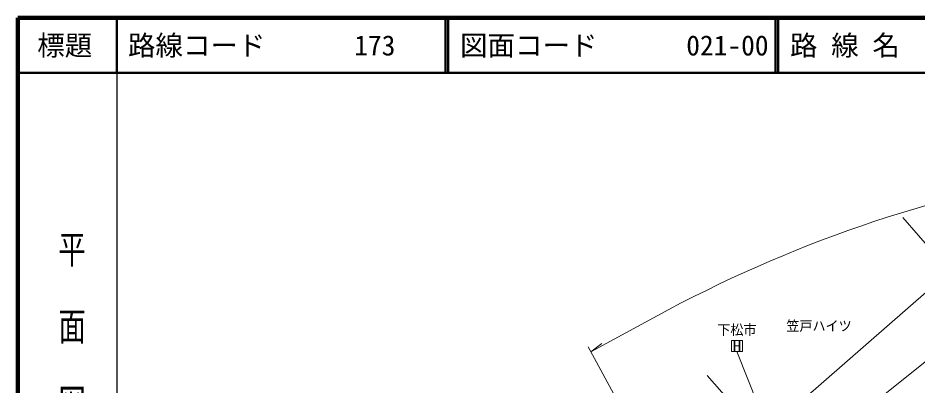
# Model space of a CAD drawing. Units: millimetres at full size, sheet at 1:1000; details may follow other scales. Extents: x 40000 to 680000, y 20000 to 380000.
# Drawn here: x 40000 to 203480, y 313179 to 380000 of the extents above; entities that cross this region are included whole.
import ezdxf
from ezdxf.enums import TextEntityAlignment as Align

# ---------------------------------------------------------------- set-up
doc = ezdxf.new("R2010")
doc.units = ezdxf.units.MM
doc.header["$LTSCALE"] = 1000
for name, color, linetype, lineweight in [('M-BGD', 7, 'Continuous', 13), ('M-BMK-HTXT', 7, 'Continuous', 13), ('M-STR-HTXT', 7, 'Continuous', 13), ('M-STR-STRC', 7, 'Continuous', 13), ('M-TTL', 2, 'Continuous', 140), ('M-TTL-BAND', 7, 'Continuous', 25), ('M-TTL-LINE', 7, 'Continuous', 50)]:
    doc.layers.add(name, color=color, linetype=linetype, lineweight=lineweight)
doc.layers.add('M-TTL-TXT', color=7, linetype='Continuous')
doc.styles.add('@ＭＳ ゴシック', font='')
doc.styles.add('ＭＳ ゴシック', font='')
doc.styles.get('@ＭＳ ゴシック').set_extended_font_data('@MS Gothic')
doc.styles.get('ＭＳ ゴシック').set_extended_font_data('MS Gothic')

msp = doc.modelspace()

# ---------------------------------------------------------------- linework, layer by layer
at = {"layer": 'M-BGD'}
for points in [[(165300, 314945), (175062, 303791), (209433, 333873), (200873, 343654)], [(165300, 314945), (175062, 303791), (209433, 333873), (200873, 343654)], [(208920, 320529), (197643, 311546), (186378, 305706), (173560, 298588)], [(208920, 320529), (197643, 311546), (186378, 305706), (173560, 298588)]]:
    msp.add_lwpolyline(points, dxfattribs=at)
at = {"layer": 'M-STR-HTXT'}
for p, q in [((158357, 326927), (144179, 319253)), ((158357, 326927), (144179, 319253)), ((144179, 319253), (146154, 320711)), ((144179, 319253), (146154, 320711)), ((160876, 288405), (143703, 320133)), ((160876, 288405), (143703, 320133)), ((181434, 292507), (170731, 319279)), ((181434, 292507), (170731, 319279))]:
    msp.add_line(p, q, dxfattribs=at)
msp.add_arc((273281, 110572), 244984, 80.08941, 117.97654, dxfattribs=at)
msp.add_arc((273281, 110572), 244984, 80.08941, 117.97654, dxfattribs=at)
at = {"layer": 'M-STR-STRC'}
msp.add_lwpolyline([(169731, 319279), (171731, 319279), (171731, 321279), (169731, 321279)], close=True, dxfattribs=at)
msp.add_lwpolyline([(169731, 319279), (171731, 319279), (171731, 321279), (169731, 321279)], close=True, dxfattribs=at)
at = {"layer": 'M-TTL'}
for p, q in [((40000, 380000), (40000, 20000)), ((680000, 380000), (40000, 380000))]:
    msp.add_line(p, q, dxfattribs=at)
at = {"layer": 'M-TTL-BAND'}
msp.add_line((58000, 370000), (58000, 20000), dxfattribs=at)
at = {"layer": 'M-TTL-LINE'}
for p, q in [((58000, 380000), (58000, 370000)), ((117750, 380000), (117750, 370000)), ((118250, 380000), (118250, 370000)), ((177750, 380000), (177750, 370000)), ((178250, 380000), (178250, 370000)), ((40000, 370000), (680000, 370000))]:
    msp.add_line(p, q, dxfattribs=at)

# ---------------------------------------------------------------- texts
at = {"layer": 'M-BMK-HTXT', "style": 'ＭＳ ゴシック', "width": 0.95}
msp.add_text('笠戸ハイツ', height=1833, dxfattribs=at).set_placement((179719, 322477), align=Align.BOTTOM_LEFT)
msp.add_text('笠戸ハイツ', height=1833, dxfattribs=at).set_placement((179719, 322477), align=Align.BOTTOM_LEFT)
at = {"layer": 'M-STR-STRC', "style": 'ＭＳ ゴシック', "width": 0.95}
msp.add_text('下松市', height=1833, dxfattribs=at).set_placement((170731, 321779), align=Align.BOTTOM_CENTER)
msp.add_text('下松市', height=1833, dxfattribs=at).set_placement((170731, 321779), align=Align.BOTTOM_CENTER)
at = {"layer": 'M-STR-STRC', "style": 'ＭＳ ゴシック', "width": 1.3}
msp.add_text('H', height=1833, dxfattribs=at).set_placement((170731, 320279), align=Align.MIDDLE_CENTER)
msp.add_text('H', height=1833, dxfattribs=at).set_placement((170731, 320279), align=Align.MIDDLE_CENTER)
at = {"layer": 'M-TTL-BAND', "style": '@ＭＳ ゴシック', "width": 1.4}
msp.add_text('平  面  図', height=3666, rotation=270, dxfattribs=at).set_placement((49777, 306475), align=Align.MIDDLE_RIGHT)
at = {"layer": 'M-TTL-TXT', "style": 'ＭＳ ゴシック'}
msp.add_text('標題', height=3666, dxfattribs=at).set_placement((48500, 375000), align=Align.MIDDLE_CENTER)
for s, p in [('路線コード', (60000, 375000)), ('173', (101142, 375000)), ('図面コード', (120380, 375000)), ('021-00', (161521, 375000)), ('路 線 名', (180380, 375000))]:
    msp.add_text(s, height=3666, dxfattribs=at).set_placement(p, align=Align.MIDDLE_LEFT)

doc.saveas('drawing.dxf')
